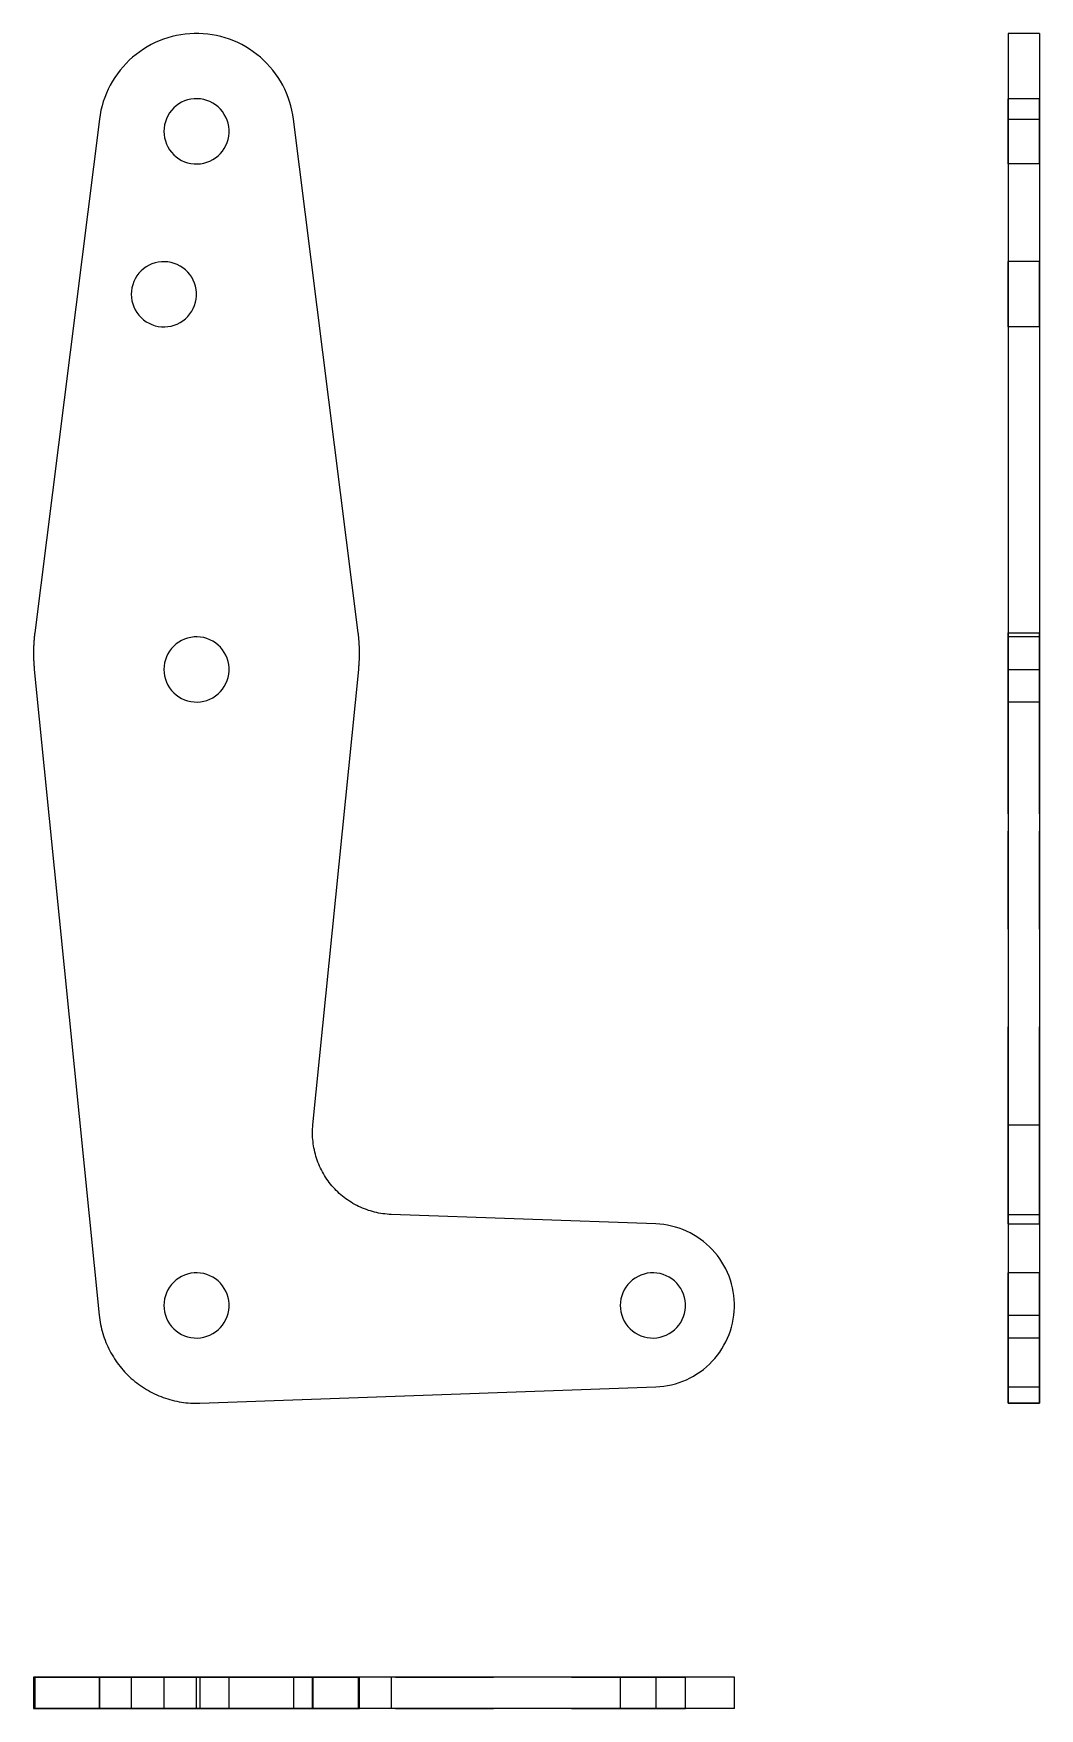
# Model space of a CAD drawing. Extents: x 0 to 1.03, y 0 to 1.71.
import ezdxf

# ---------------------------------------------------------------- set-up
doc = ezdxf.new("R2010")
doc.units = 0
doc.linetypes.add('HIDDEN', pattern=[0.07, 0.04669, -0.02331])
for name, color, linetype in [('FRONT', 7, 'CONTINUOUS'), ('LEFT', 7, 'CONTINUOUS'), ('LEFT_HID', 7, 'HIDDEN'), ('TOP', 7, 'CONTINUOUS'), ('TOP_HID', 7, 'HIDDEN')]:
    doc.layers.add(name, color=color, linetype=linetype)

msp = doc.modelspace()

# ---------------------------------------------------------------- linework, layer by layer
at = {"layer": 'FRONT'}
for p, q in [((0.112401, 1.695988), (0.108605, 1.693411)), ((0.116311, 1.698389), (0.112401, 1.695988)), ((0.120327, 1.700608), (0.116311, 1.698389)), ((0.124441, 1.702641), (0.120327, 1.700608)), ((0.128643, 1.704482), (0.124441, 1.702641)), ((0.132926, 1.706129), (0.128643, 1.704482)), ((0.13728, 1.707578), (0.132926, 1.706129)), ((0.141695, 1.708825), (0.13728, 1.707578)), ((0.146164, 1.709869), (0.141695, 1.708825)), ((0.150675, 1.710706), (0.146164, 1.709869)), ((0.15522, 1.711336), (0.150675, 1.710706)), ((0.159789, 1.711756), (0.15522, 1.711336)), ((0.164372, 1.711967), (0.159789, 1.711756)), ((0.168961, 1.711967), (0.164372, 1.711967)), ((0.173544, 1.711756), (0.168961, 1.711967)), ((0.178113, 1.711336), (0.173544, 1.711756)), ((0.182658, 1.710706), (0.178113, 1.711336)), ((0.18717, 1.709869), (0.182658, 1.710706)), ((0.191638, 1.708825), (0.18717, 1.709869)), ((0.196053, 1.707578), (0.191638, 1.708825)), ((0.200407, 1.706129), (0.196053, 1.707578)), ((0.20469, 1.704482), (0.200407, 1.706129)), ((0.208892, 1.702641), (0.20469, 1.704482)), ((0.213006, 1.700608), (0.208892, 1.702641)), ((0.217022, 1.698389), (0.213006, 1.700608)), ((0.220932, 1.695988), (0.217022, 1.698389)), ((0.224728, 1.693411), (0.220932, 1.695988)), ((0.09161, 1.678072), (0.088657, 1.674559)), ((0.09472, 1.681445), (0.09161, 1.678072)), ((0.097981, 1.684673), (0.09472, 1.681445)), ((0.101388, 1.687747), (0.097981, 1.684673)), ((0.104931, 1.690662), (0.101388, 1.687747)), ((0.108605, 1.693411), (0.104931, 1.690662)), ((0.228402, 1.690662), (0.224728, 1.693411)), ((0.231946, 1.687747), (0.228402, 1.690662)), ((0.235352, 1.684673), (0.231946, 1.687747)), ((0.238614, 1.681445), (0.235352, 1.684673)), ((0.241724, 1.678072), (0.238614, 1.681445)), ((0.244676, 1.674559), (0.241724, 1.678072)), ((0.08081, 1.663262), (0.078548, 1.65927)), ((0.083252, 1.667147), (0.08081, 1.663262)), ((0.08587, 1.670915), (0.083252, 1.667147)), ((0.088657, 1.674559), (0.08587, 1.670915)), ((0.247464, 1.670915), (0.244676, 1.674559)), ((0.250082, 1.667147), (0.247464, 1.670915)), ((0.252524, 1.663262), (0.250082, 1.667147)), ((0.254785, 1.65927), (0.252524, 1.663262)), ((0.072894, 1.64673), (0.071399, 1.642392)), ((0.074586, 1.650995), (0.072894, 1.64673)), ((0.076472, 1.655178), (0.074586, 1.650995)), ((0.078548, 1.65927), (0.076472, 1.655178)), ((0.157639, 1.64408), (0.154489, 1.643022)), ((0.160878, 1.64482), (0.157639, 1.64408)), ((0.164176, 1.645233), (0.160878, 1.64482)), ((0.167498, 1.645316), (0.164176, 1.645233)), ((0.170811, 1.645068), (0.167498, 1.645316)), ((0.174084, 1.644491), (0.170811, 1.645068)), ((0.177283, 1.643591), (0.174084, 1.644491)), ((0.180376, 1.642377), (0.177283, 1.643591)), ((0.256861, 1.655178), (0.254785, 1.65927)), ((0.258747, 1.650995), (0.256861, 1.655178)), ((0.260439, 1.64673), (0.258747, 1.650995)), ((0.261934, 1.642392), (0.260439, 1.64673)), ((0.068129, 1.629031), (0.067451, 1.624493)), ((0.069014, 1.633533), (0.068129, 1.629031)), ((0.070105, 1.63799), (0.069014, 1.633533)), ((0.071399, 1.642392), (0.070105, 1.63799)), ((0.137393, 1.627935), (0.135951, 1.624941)), ((0.139125, 1.63077), (0.137393, 1.627935)), ((0.141132, 1.633419), (0.139125, 1.63077)), ((0.143392, 1.635855), (0.141132, 1.633419)), ((0.145884, 1.638054), (0.143392, 1.635855)), ((0.148582, 1.639994), (0.145884, 1.638054)), ((0.15146, 1.641655), (0.148582, 1.639994)), ((0.154489, 1.643022), (0.15146, 1.641655)), ((0.183333, 1.640861), (0.180376, 1.642377)), ((0.186125, 1.639058), (0.183333, 1.640861)), ((0.188723, 1.636986), (0.186125, 1.639058)), ((0.191102, 1.634665), (0.188723, 1.636986)), ((0.193238, 1.63212), (0.191102, 1.634665)), ((0.19511, 1.629374), (0.193238, 1.63212)), ((0.196699, 1.626456), (0.19511, 1.629374)), ((0.19799, 1.623394), (0.196699, 1.626456)), ((0.263228, 1.63799), (0.261934, 1.642392)), ((0.264319, 1.633533), (0.263228, 1.63799)), ((0.265204, 1.629031), (0.264319, 1.633533)), ((0.265882, 1.624493), (0.265204, 1.629031)), ((0.067451, 1.624493), (0.001307, 1.099493)), ((0.133499, 1.615312), (0.133333, 1.611993)), ((0.133333, 1.611993), (0.133499, 1.608674)), ((0.133994, 1.618598), (0.133499, 1.615312)), ((0.134814, 1.621818), (0.133994, 1.618598)), ((0.135951, 1.624941), (0.134814, 1.621818)), ((0.198969, 1.620218), (0.19799, 1.623394)), ((0.199628, 1.616961), (0.198969, 1.620218)), ((0.199959, 1.613655), (0.199628, 1.616961)), ((0.199628, 1.607025), (0.199959, 1.610331)), ((0.199959, 1.610331), (0.199959, 1.613655)), ((0.332026, 1.099493), (0.265882, 1.624493)), ((0.133499, 1.608674), (0.133994, 1.605388)), ((0.133994, 1.605388), (0.134814, 1.602168)), ((0.134814, 1.602168), (0.135951, 1.599045)), ((0.135951, 1.599045), (0.137393, 1.596051)), ((0.137393, 1.596051), (0.139125, 1.593216)), ((0.139125, 1.593216), (0.141132, 1.590567)), ((0.193238, 1.591866), (0.19511, 1.594612)), ((0.19511, 1.594612), (0.196699, 1.59753)), ((0.196699, 1.59753), (0.19799, 1.600592)), ((0.19799, 1.600592), (0.198969, 1.603768)), ((0.198969, 1.603768), (0.199628, 1.607025)), ((0.141132, 1.590567), (0.143392, 1.588131)), ((0.143392, 1.588131), (0.145884, 1.585932)), ((0.145884, 1.585932), (0.148582, 1.583992)), ((0.148582, 1.583992), (0.15146, 1.582331)), ((0.15146, 1.582331), (0.154489, 1.580964)), ((0.154489, 1.580964), (0.157639, 1.579906)), ((0.157639, 1.579906), (0.160878, 1.579166)), ((0.160878, 1.579166), (0.164176, 1.578753)), ((0.164176, 1.578753), (0.167498, 1.57867)), ((0.167498, 1.57867), (0.170811, 1.578918)), ((0.170811, 1.578918), (0.174084, 1.579495)), ((0.174084, 1.579495), (0.177283, 1.580395)), ((0.177283, 1.580395), (0.180376, 1.581609)), ((0.180376, 1.581609), (0.183333, 1.583126)), ((0.183333, 1.583126), (0.186125, 1.584928)), ((0.186125, 1.584928), (0.188723, 1.587)), ((0.188723, 1.587), (0.191102, 1.589321)), ((0.191102, 1.589321), (0.193238, 1.591866)), ((0.115248, 1.473461), (0.11255, 1.471521)), ((0.118126, 1.475122), (0.115248, 1.473461)), ((0.121155, 1.476489), (0.118126, 1.475122)), ((0.124305, 1.477547), (0.121155, 1.476489)), ((0.127545, 1.478287), (0.124305, 1.477547)), ((0.130842, 1.4787), (0.127545, 1.478287)), ((0.134164, 1.478783), (0.130842, 1.4787)), ((0.137478, 1.478534), (0.134164, 1.478783)), ((0.140751, 1.477957), (0.137478, 1.478534)), ((0.14395, 1.477057), (0.140751, 1.477957)), ((0.147043, 1.475843), (0.14395, 1.477057)), ((0.15, 1.474327), (0.147043, 1.475843)), ((0.152791, 1.472524), (0.15, 1.474327)), ((0.15539, 1.470452), (0.152791, 1.472524)), ((0.101481, 1.455285), (0.100661, 1.452065)), ((0.102617, 1.458408), (0.101481, 1.455285)), ((0.104059, 1.461401), (0.102617, 1.458408)), ((0.105792, 1.464237), (0.104059, 1.461401)), ((0.107799, 1.466886), (0.105792, 1.464237)), ((0.110059, 1.469322), (0.107799, 1.466886)), ((0.11255, 1.471521), (0.110059, 1.469322)), ((0.157768, 1.468132), (0.15539, 1.470452)), ((0.159904, 1.465587), (0.157768, 1.468132)), ((0.161776, 1.462841), (0.159904, 1.465587)), ((0.163366, 1.459922), (0.161776, 1.462841)), ((0.164656, 1.45686), (0.163366, 1.459922)), ((0.165636, 1.453685), (0.164656, 1.45686)), ((0.100166, 1.448779), (0.1, 1.44546)), ((0.1, 1.44546), (0.100166, 1.442141)), ((0.100661, 1.452065), (0.100166, 1.448779)), ((0.100166, 1.442141), (0.100661, 1.438855)), ((0.100661, 1.438855), (0.101481, 1.435635)), ((0.166294, 1.450428), (0.165636, 1.453685)), ((0.165636, 1.437234), (0.166294, 1.440492)), ((0.166625, 1.447121), (0.166294, 1.450428)), ((0.166294, 1.440492), (0.166625, 1.443798)), ((0.166625, 1.443798), (0.166625, 1.447121)), ((0.101481, 1.435635), (0.102617, 1.432512)), ((0.102617, 1.432512), (0.104059, 1.429518)), ((0.104059, 1.429518), (0.105792, 1.426682)), ((0.105792, 1.426682), (0.107799, 1.424033)), ((0.107799, 1.424033), (0.110059, 1.421597)), ((0.110059, 1.421597), (0.11255, 1.419399)), ((0.15539, 1.420467), (0.157768, 1.422787)), ((0.157768, 1.422787), (0.159904, 1.425333)), ((0.159904, 1.425333), (0.161776, 1.428079)), ((0.161776, 1.428079), (0.163366, 1.430997)), ((0.163366, 1.430997), (0.164656, 1.434059)), ((0.164656, 1.434059), (0.165636, 1.437234)), ((0.11255, 1.419399), (0.115248, 1.417459)), ((0.115248, 1.417459), (0.118126, 1.415797)), ((0.118126, 1.415797), (0.121155, 1.414431)), ((0.121155, 1.414431), (0.124305, 1.413372)), ((0.124305, 1.413372), (0.127545, 1.412633)), ((0.127545, 1.412633), (0.130842, 1.41222)), ((0.130842, 1.41222), (0.134164, 1.412137)), ((0.134164, 1.412137), (0.137478, 1.412385)), ((0.137478, 1.412385), (0.140751, 1.412962)), ((0.140751, 1.412962), (0.14395, 1.413862)), ((0.14395, 1.413862), (0.147043, 1.415076)), ((0.147043, 1.415076), (0.15, 1.416592)), ((0.15, 1.416592), (0.152791, 1.418395)), ((0.152791, 1.418395), (0.15539, 1.420467)), ((0.000891, 1.09587), (0.000857, 1.09554)), ((0.000926, 1.0962), (0.000891, 1.09587)), ((0.000961, 1.096529), (0.000926, 1.0962)), ((0.000997, 1.096859), (0.000961, 1.096529)), ((0.001033, 1.097188), (0.000997, 1.096859)), ((0.00107, 1.097518), (0.001033, 1.097188)), ((0.001108, 1.097847), (0.00107, 1.097518)), ((0.001147, 1.098177), (0.001108, 1.097847)), ((0.001186, 1.098506), (0.001147, 1.098177)), ((0.001226, 1.098835), (0.001186, 1.098506)), ((0.001266, 1.099164), (0.001226, 1.098835)), ((0.001307, 1.099493), (0.001266, 1.099164)), ((0.3321, 1.098901), (0.332026, 1.099493)), ((0.332171, 1.098309), (0.3321, 1.098901)), ((0.33224, 1.097716), (0.332171, 1.098309)), ((0.332307, 1.097124), (0.33224, 1.097716)), ((0.332372, 1.096531), (0.332307, 1.097124)), ((0.332435, 1.095937), (0.332372, 1.096531)), ((0.332496, 1.095344), (0.332435, 1.095937)), ((0.000001, 1.079323), (0, 1.078991)), ((0, 1.078991), (0, 1.07866)), ((0, 1.07866), (0, 1.078395)), ((0.000003, 1.079654), (0.000001, 1.079323)), ((0.000005, 1.079986), (0.000003, 1.079654)), ((0.000008, 1.080317), (0.000005, 1.079986)), ((0.000012, 1.080649), (0.000008, 1.080317)), ((0.000016, 1.08098), (0.000012, 1.080649)), ((0.000021, 1.081312), (0.000016, 1.08098)), ((0.000027, 1.081644), (0.000021, 1.081312)), ((0.000033, 1.081975), (0.000027, 1.081644)), ((0.00004, 1.082306), (0.000033, 1.081975)), ((0.000047, 1.082638), (0.00004, 1.082306)), ((0.000056, 1.082969), (0.000047, 1.082638)), ((0.000065, 1.083301), (0.000056, 1.082969)), ((0.000074, 1.083632), (0.000065, 1.083301)), ((0.000084, 1.083964), (0.000074, 1.083632)), ((0.000095, 1.084295), (0.000084, 1.083964)), ((0.000107, 1.084626), (0.000095, 1.084295)), ((0.000119, 1.084958), (0.000107, 1.084626)), ((0.000132, 1.085289), (0.000119, 1.084958)), ((0.000145, 1.08562), (0.000132, 1.085289)), ((0.00016, 1.085952), (0.000145, 1.08562)), ((0.000174, 1.086283), (0.00016, 1.085952)), ((0.00019, 1.086614), (0.000174, 1.086283)), ((0.000206, 1.086945), (0.00019, 1.086614)), ((0.000223, 1.087276), (0.000206, 1.086945)), ((0.00024, 1.087607), (0.000223, 1.087276)), ((0.000258, 1.087938), (0.00024, 1.087607)), ((0.000277, 1.088269), (0.000258, 1.087938)), ((0.000297, 1.0886), (0.000277, 1.088269)), ((0.000317, 1.088931), (0.000297, 1.0886)), ((0.000338, 1.089262), (0.000317, 1.088931)), ((0.000359, 1.089593), (0.000338, 1.089262)), ((0.000381, 1.089924), (0.000359, 1.089593)), ((0.000404, 1.090255), (0.000381, 1.089924)), ((0.000427, 1.090585), (0.000404, 1.090255)), ((0.000451, 1.090916), (0.000427, 1.090585)), ((0.000476, 1.091247), (0.000451, 1.090916)), ((0.000501, 1.091577), (0.000476, 1.091247)), ((0.000527, 1.091908), (0.000501, 1.091577)), ((0.000554, 1.092238), (0.000527, 1.091908)), ((0.000581, 1.092569), (0.000554, 1.092238)), ((0.000609, 1.092899), (0.000581, 1.092569)), ((0.000638, 1.093229), (0.000609, 1.092899)), ((0.000667, 1.09356), (0.000638, 1.093229)), ((0.000697, 1.09389), (0.000667, 1.09356)), ((0.000728, 1.09422), (0.000697, 1.09389)), ((0.000759, 1.09455), (0.000728, 1.09422)), ((0.000791, 1.09488), (0.000759, 1.09455)), ((0.000824, 1.09521), (0.000791, 1.09488)), ((0.000857, 1.09554), (0.000824, 1.09521)), ((0.139125, 1.08077), (0.137393, 1.077935)), ((0.141132, 1.083419), (0.139125, 1.08077)), ((0.143392, 1.085855), (0.141132, 1.083419)), ((0.145884, 1.088054), (0.143392, 1.085855)), ((0.148582, 1.089994), (0.145884, 1.088054)), ((0.15146, 1.091655), (0.148582, 1.089994)), ((0.154489, 1.093022), (0.15146, 1.091655)), ((0.157639, 1.09408), (0.154489, 1.093022)), ((0.160878, 1.09482), (0.157639, 1.09408)), ((0.164176, 1.095233), (0.160878, 1.09482)), ((0.167498, 1.095316), (0.164176, 1.095233)), ((0.170811, 1.095068), (0.167498, 1.095316)), ((0.174084, 1.094491), (0.170811, 1.095068)), ((0.177283, 1.093591), (0.174084, 1.094491)), ((0.180376, 1.092377), (0.177283, 1.093591)), ((0.183333, 1.090861), (0.180376, 1.092377)), ((0.186125, 1.089058), (0.183333, 1.090861)), ((0.188723, 1.086986), (0.186125, 1.089058)), ((0.191102, 1.084665), (0.188723, 1.086986)), ((0.193238, 1.08212), (0.191102, 1.084665)), ((0.19511, 1.079374), (0.193238, 1.08212)), ((0.196699, 1.076456), (0.19511, 1.079374)), ((0.332555, 1.09475), (0.332496, 1.095344)), ((0.332611, 1.094156), (0.332555, 1.09475)), ((0.332666, 1.093562), (0.332611, 1.094156)), ((0.332718, 1.092968), (0.332666, 1.093562)), ((0.332768, 1.092374), (0.332718, 1.092968)), ((0.332816, 1.091779), (0.332768, 1.092374)), ((0.332862, 1.091184), (0.332816, 1.091779)), ((0.332906, 1.090589), (0.332862, 1.091184)), ((0.332947, 1.089994), (0.332906, 1.090589)), ((0.332987, 1.089399), (0.332947, 1.089994)), ((0.333024, 1.088804), (0.332987, 1.089399)), ((0.33306, 1.088208), (0.333024, 1.088804)), ((0.333093, 1.087612), (0.33306, 1.088208)), ((0.333124, 1.087017), (0.333093, 1.087612)), ((0.333153, 1.086421), (0.333124, 1.087017)), ((0.333179, 1.085825), (0.333153, 1.086421)), ((0.333204, 1.085229), (0.333179, 1.085825)), ((0.333226, 1.084633), (0.333204, 1.085229)), ((0.333247, 1.084037), (0.333226, 1.084633)), ((0.333265, 1.08344), (0.333247, 1.084037)), ((0.333281, 1.082844), (0.333265, 1.08344)), ((0.333295, 1.082248), (0.333281, 1.082844)), ((0.333306, 1.081651), (0.333295, 1.082248)), ((0.333316, 1.081055), (0.333306, 1.081651)), ((0.333324, 1.080458), (0.333316, 1.081055)), ((0.333329, 1.079862), (0.333324, 1.080458)), ((0.333332, 1.079265), (0.333329, 1.079862)), ((0.333333, 1.078668), (0.333332, 1.079265)), ((0.333332, 1.078072), (0.333333, 1.078668)), ((0, 1.078395), (0.000001, 1.07813)), ((0.000001, 1.07813), (0.000002, 1.077865)), ((0.000002, 1.077865), (0.000003, 1.0776)), ((0.000003, 1.0776), (0.000005, 1.077335)), ((0.000005, 1.077335), (0.000008, 1.07707)), ((0.000008, 1.07707), (0.00001, 1.076805)), ((0.00001, 1.076805), (0.000013, 1.07654)), ((0.000013, 1.07654), (0.000017, 1.076275)), ((0.000017, 1.076275), (0.000021, 1.07601)), ((0.000021, 1.07601), (0.000025, 1.075745)), ((0.000025, 1.075745), (0.00003, 1.07548)), ((0.00003, 1.07548), (0.000036, 1.075215)), ((0.000036, 1.075215), (0.000041, 1.07495)), ((0.000041, 1.07495), (0.000047, 1.074685)), ((0.000047, 1.074685), (0.000054, 1.07442)), ((0.000054, 1.07442), (0.000061, 1.074155)), ((0.000061, 1.074155), (0.000068, 1.07389)), ((0.000068, 1.07389), (0.000076, 1.073626)), ((0.000076, 1.073626), (0.000084, 1.073361)), ((0.000084, 1.073361), (0.000093, 1.073096)), ((0.000093, 1.073096), (0.000102, 1.072831)), ((0.000102, 1.072831), (0.000111, 1.072566)), ((0.000111, 1.072566), (0.000121, 1.072301)), ((0.000121, 1.072301), (0.000132, 1.072037)), ((0.000132, 1.072037), (0.000142, 1.071772)), ((0.000142, 1.071772), (0.000154, 1.071507)), ((0.000154, 1.071507), (0.000165, 1.071242)), ((0.000165, 1.071242), (0.000177, 1.070978)), ((0.000177, 1.070978), (0.00019, 1.070713)), ((0.00019, 1.070713), (0.000202, 1.070448)), ((0.000202, 1.070448), (0.000216, 1.070184)), ((0.000216, 1.070184), (0.000229, 1.069919)), ((0.000229, 1.069919), (0.000243, 1.069654)), ((0.000243, 1.069654), (0.000258, 1.06939)), ((0.000258, 1.06939), (0.000273, 1.069125)), ((0.000273, 1.069125), (0.000288, 1.068861)), ((0.000288, 1.068861), (0.000304, 1.068596)), ((0.000304, 1.068596), (0.00032, 1.068332)), ((0.00032, 1.068332), (0.000337, 1.068067)), ((0.000337, 1.068067), (0.000354, 1.067803)), ((0.000354, 1.067803), (0.000371, 1.067538)), ((0.000371, 1.067538), (0.000389, 1.067274)), ((0.000389, 1.067274), (0.000408, 1.06701)), ((0.000408, 1.06701), (0.000426, 1.066745)), ((0.000426, 1.066745), (0.000446, 1.066481)), ((0.000446, 1.066481), (0.000465, 1.066217)), ((0.000465, 1.066217), (0.000485, 1.065952)), ((0.000485, 1.065952), (0.000506, 1.065688)), ((0.000506, 1.065688), (0.000526, 1.065424)), ((0.000526, 1.065424), (0.000548, 1.06516)), ((0.000548, 1.06516), (0.000569, 1.064896)), ((0.000569, 1.064896), (0.000591, 1.064632)), ((0.000591, 1.064632), (0.000614, 1.064368)), ((0.000614, 1.064368), (0.000637, 1.064104)), ((0.000637, 1.064104), (0.00066, 1.06384)), ((0.00066, 1.06384), (0.000684, 1.063576)), ((0.000684, 1.063576), (0.000708, 1.063312)), ((0.000708, 1.063312), (0.000733, 1.063048)), ((0.000733, 1.063048), (0.000758, 1.062784)), ((0.000758, 1.062784), (0.000783, 1.06252)), ((0.000783, 1.06252), (0.000809, 1.062257)), ((0.000809, 1.062257), (0.000835, 1.061993)), ((0.000835, 1.061993), (0.067168, 0.401993)), ((0.133499, 1.065312), (0.133333, 1.061993)), ((0.133333, 1.061993), (0.133499, 1.058674)), ((0.133994, 1.068598), (0.133499, 1.065312)), ((0.134814, 1.071818), (0.133994, 1.068598)), ((0.135951, 1.074941), (0.134814, 1.071818)), ((0.137393, 1.077935), (0.135951, 1.074941)), ((0.19799, 1.073394), (0.196699, 1.076456)), ((0.198969, 1.070218), (0.19799, 1.073394)), ((0.199628, 1.066961), (0.198969, 1.070218)), ((0.199959, 1.063655), (0.199628, 1.066961)), ((0.199959, 1.060331), (0.199959, 1.063655)), ((0.285734, 0.5967), (0.332498, 1.061993)), ((0.332498, 1.061993), (0.332556, 1.062587)), ((0.332556, 1.062587), (0.332613, 1.063181)), ((0.332613, 1.063181), (0.332667, 1.063775)), ((0.332667, 1.063775), (0.33272, 1.064369)), ((0.33272, 1.064369), (0.33277, 1.064963)), ((0.33277, 1.064963), (0.332818, 1.065558)), ((0.332818, 1.065558), (0.332863, 1.066153)), ((0.332863, 1.066153), (0.332907, 1.066748)), ((0.332907, 1.066748), (0.332949, 1.067343)), ((0.332949, 1.067343), (0.332988, 1.067938)), ((0.332988, 1.067938), (0.333025, 1.068533)), ((0.333025, 1.068533), (0.333061, 1.069129)), ((0.333061, 1.069129), (0.333094, 1.069725)), ((0.333094, 1.069725), (0.333125, 1.07032)), ((0.333125, 1.07032), (0.333153, 1.070916)), ((0.333153, 1.070916), (0.33318, 1.071512)), ((0.33318, 1.071512), (0.333205, 1.072108)), ((0.333205, 1.072108), (0.333227, 1.072704)), ((0.333227, 1.072704), (0.333247, 1.0733)), ((0.333247, 1.0733), (0.333265, 1.073897)), ((0.333265, 1.073897), (0.333281, 1.074493)), ((0.333281, 1.074493), (0.333295, 1.075089)), ((0.333295, 1.075089), (0.333307, 1.075686)), ((0.333307, 1.075686), (0.333316, 1.076282)), ((0.333316, 1.076282), (0.333324, 1.076879)), ((0.333324, 1.076879), (0.333329, 1.077475)), ((0.333329, 1.077475), (0.333332, 1.078072)), ((0.133499, 1.058674), (0.133994, 1.055388)), ((0.133994, 1.055388), (0.134814, 1.052168)), ((0.134814, 1.052168), (0.135951, 1.049045)), ((0.135951, 1.049045), (0.137393, 1.046051)), ((0.137393, 1.046051), (0.139125, 1.043216)), ((0.193238, 1.041866), (0.19511, 1.044612)), ((0.19511, 1.044612), (0.196699, 1.04753)), ((0.196699, 1.04753), (0.19799, 1.050592)), ((0.19799, 1.050592), (0.198969, 1.053768)), ((0.198969, 1.053768), (0.199628, 1.057025)), ((0.199628, 1.057025), (0.199959, 1.060331)), ((0.139125, 1.043216), (0.141132, 1.040567)), ((0.141132, 1.040567), (0.143392, 1.038131)), ((0.143392, 1.038131), (0.145884, 1.035932)), ((0.145884, 1.035932), (0.148582, 1.033992)), ((0.148582, 1.033992), (0.15146, 1.032331)), ((0.15146, 1.032331), (0.154489, 1.030964)), ((0.154489, 1.030964), (0.157639, 1.029906)), ((0.157639, 1.029906), (0.160878, 1.029166)), ((0.160878, 1.029166), (0.164176, 1.028753)), ((0.164176, 1.028753), (0.167498, 1.02867)), ((0.167498, 1.02867), (0.170811, 1.028918)), ((0.170811, 1.028918), (0.174084, 1.029495)), ((0.174084, 1.029495), (0.177283, 1.030395)), ((0.177283, 1.030395), (0.180376, 1.031609)), ((0.180376, 1.031609), (0.183333, 1.033126)), ((0.183333, 1.033126), (0.186125, 1.034928)), ((0.186125, 1.034928), (0.188723, 1.037)), ((0.188723, 1.037), (0.191102, 1.039321)), ((0.191102, 1.039321), (0.193238, 1.041866)), ((0.285316, 0.588048), (0.285337, 0.590215)), ((0.285352, 0.585882), (0.285316, 0.588048)), ((0.285337, 0.590215), (0.285413, 0.59238)), ((0.285445, 0.583718), (0.285352, 0.585882)), ((0.285413, 0.59238), (0.285546, 0.594542)), ((0.285593, 0.581557), (0.285445, 0.583718)), ((0.285546, 0.594542), (0.285734, 0.5967)), ((0.285798, 0.5794), (0.285593, 0.581557)), ((0.286058, 0.577249), (0.285798, 0.5794)), ((0.286374, 0.575106), (0.286058, 0.577249)), ((0.286746, 0.572972), (0.286374, 0.575106)), ((0.287172, 0.570848), (0.286746, 0.572972)), ((0.287654, 0.568735), (0.287172, 0.570848)), ((0.288191, 0.566637), (0.287654, 0.568735)), ((0.288782, 0.564552), (0.288191, 0.566637)), ((0.289426, 0.562484), (0.288782, 0.564552)), ((0.290124, 0.560433), (0.289426, 0.562484)), ((0.290875, 0.558401), (0.290124, 0.560433)), ((0.291679, 0.556389), (0.290875, 0.558401)), ((0.292535, 0.554399), (0.291679, 0.556389)), ((0.293442, 0.552431), (0.292535, 0.554399)), ((0.294399, 0.550488), (0.293442, 0.552431)), ((0.295407, 0.54857), (0.294399, 0.550488)), ((0.296464, 0.54668), (0.295407, 0.54857)), ((0.29757, 0.544817), (0.296464, 0.54668)), ((0.298724, 0.542983), (0.29757, 0.544817)), ((0.299925, 0.54118), (0.298724, 0.542983)), ((0.301173, 0.539409), (0.299925, 0.54118)), ((0.302466, 0.537671), (0.301173, 0.539409)), ((0.303804, 0.535967), (0.302466, 0.537671)), ((0.305185, 0.534298), (0.303804, 0.535967)), ((0.306609, 0.532666), (0.305185, 0.534298)), ((0.308076, 0.531071), (0.306609, 0.532666)), ((0.309583, 0.529514), (0.308076, 0.531071)), ((0.31113, 0.527998), (0.309583, 0.529514)), ((0.312716, 0.526522), (0.31113, 0.527998)), ((0.314339, 0.525088), (0.312716, 0.526522)), ((0.316, 0.523696), (0.314339, 0.525088)), ((0.317695, 0.522348), (0.316, 0.523696)), ((0.319426, 0.521044), (0.317695, 0.522348)), ((0.321189, 0.519786), (0.319426, 0.521044)), ((0.322985, 0.518574), (0.321189, 0.519786)), ((0.324811, 0.517409), (0.322985, 0.518574)), ((0.326667, 0.516291), (0.324811, 0.517409)), ((0.328552, 0.515223), (0.326667, 0.516291)), ((0.330463, 0.514203), (0.328552, 0.515223)), ((0.332401, 0.513234), (0.330463, 0.514203)), ((0.334363, 0.512315), (0.332401, 0.513234)), ((0.336348, 0.511447), (0.334363, 0.512315)), ((0.338355, 0.510631), (0.336348, 0.511447)), ((0.340382, 0.509868), (0.338355, 0.510631)), ((0.342428, 0.509157), (0.340382, 0.509868)), ((0.344493, 0.5085), (0.342428, 0.509157)), ((0.346573, 0.507896), (0.344493, 0.5085)), ((0.348669, 0.507347), (0.346573, 0.507896)), ((0.350778, 0.506852), (0.348669, 0.507347)), ((0.3529, 0.506412), (0.350778, 0.506852)), ((0.355032, 0.506028), (0.3529, 0.506412)), ((0.357173, 0.505698), (0.355032, 0.506028)), ((0.359322, 0.505425), (0.357173, 0.505698)), ((0.361477, 0.505207), (0.359322, 0.505425)), ((0.363638, 0.505046), (0.361477, 0.505207)), ((0.365802, 0.50494), (0.363638, 0.505046)), ((0.63631, 0.495273), (0.365802, 0.50494)), ((0.640363, 0.495029), (0.636309, 0.495273)), ((0.644399, 0.494588), (0.640363, 0.495029)), ((0.64841, 0.493951), (0.644399, 0.494588)), ((0.652384, 0.493119), (0.64841, 0.493951)), ((0.656314, 0.492095), (0.652384, 0.493119)), ((0.660188, 0.490881), (0.656314, 0.492095)), ((0.663999, 0.489479), (0.660188, 0.490881)), ((0.667738, 0.487893), (0.663999, 0.489479)), ((0.671394, 0.486127), (0.667738, 0.487893)), ((0.67496, 0.484185), (0.671394, 0.486127)), ((0.678427, 0.482071), (0.67496, 0.484185)), ((0.681788, 0.479791), (0.678427, 0.482071)), ((0.685033, 0.477351), (0.681788, 0.479791)), ((0.688155, 0.474755), (0.685033, 0.477351)), ((0.691147, 0.472009), (0.688155, 0.474755)), ((0.694002, 0.469122), (0.691147, 0.472009)), ((0.696713, 0.466099), (0.694002, 0.469122)), ((0.699274, 0.462947), (0.696713, 0.466099)), ((0.701678, 0.459674), (0.699274, 0.462947)), ((0.164176, 0.445233), (0.160878, 0.44482)), ((0.167498, 0.445316), (0.164176, 0.445233)), ((0.170811, 0.445068), (0.167498, 0.445316)), ((0.630842, 0.445233), (0.627545, 0.44482)), ((0.634164, 0.445316), (0.630842, 0.445233)), ((0.637478, 0.445068), (0.634164, 0.445316)), ((0.703919, 0.456288), (0.701678, 0.459674)), ((0.705993, 0.452797), (0.703919, 0.456288)), ((0.707895, 0.449209), (0.705993, 0.452797)), ((0.709619, 0.445533), (0.707895, 0.449209)), ((0.711162, 0.441777), (0.709619, 0.445533)), ((0.139125, 0.43077), (0.137393, 0.427935)), ((0.141132, 0.433419), (0.139125, 0.43077)), ((0.143392, 0.435855), (0.141132, 0.433419)), ((0.145884, 0.438054), (0.143392, 0.435855)), ((0.148582, 0.439994), (0.145884, 0.438054)), ((0.15146, 0.441655), (0.148582, 0.439994)), ((0.154489, 0.443022), (0.15146, 0.441655)), ((0.157639, 0.44408), (0.154489, 0.443022)), ((0.160878, 0.44482), (0.157639, 0.44408)), ((0.174084, 0.444491), (0.170811, 0.445068)), ((0.177283, 0.443591), (0.174084, 0.444491)), ((0.180376, 0.442377), (0.177283, 0.443591)), ((0.183333, 0.440861), (0.180376, 0.442377)), ((0.186125, 0.439058), (0.183333, 0.440861)), ((0.188723, 0.436986), (0.186125, 0.439058)), ((0.191102, 0.434665), (0.188723, 0.436986)), ((0.193238, 0.43212), (0.191102, 0.434665)), ((0.19511, 0.429374), (0.193238, 0.43212)), ((0.196699, 0.426456), (0.19511, 0.429374)), ((0.605792, 0.43077), (0.604059, 0.427935)), ((0.607799, 0.433419), (0.605792, 0.43077)), ((0.610059, 0.435855), (0.607799, 0.433419)), ((0.61255, 0.438054), (0.610059, 0.435855)), ((0.615248, 0.439994), (0.61255, 0.438054)), ((0.618126, 0.441655), (0.615248, 0.439994)), ((0.621155, 0.443022), (0.618126, 0.441655)), ((0.624305, 0.44408), (0.621155, 0.443022)), ((0.627545, 0.44482), (0.624305, 0.44408)), ((0.640751, 0.444491), (0.637478, 0.445068)), ((0.64395, 0.443591), (0.640751, 0.444491)), ((0.647043, 0.442377), (0.64395, 0.443591)), ((0.65, 0.440861), (0.647043, 0.442377)), ((0.652791, 0.439058), (0.65, 0.440861)), ((0.65539, 0.436986), (0.652791, 0.439058)), ((0.657768, 0.434665), (0.65539, 0.436986)), ((0.659904, 0.43212), (0.657768, 0.434665)), ((0.661776, 0.429374), (0.659904, 0.43212)), ((0.663366, 0.426456), (0.661776, 0.429374)), ((0.712521, 0.437951), (0.711162, 0.441777)), ((0.713691, 0.434062), (0.712521, 0.437951)), ((0.714671, 0.430122), (0.713691, 0.434062)), ((0.715457, 0.426138), (0.714671, 0.430122)), ((0.133499, 0.415312), (0.133333, 0.411993)), ((0.133333, 0.411993), (0.133499, 0.408674)), ((0.133994, 0.418598), (0.133499, 0.415312)), ((0.134814, 0.421818), (0.133994, 0.418598)), ((0.135951, 0.424941), (0.134814, 0.421818)), ((0.137393, 0.427935), (0.135951, 0.424941)), ((0.19799, 0.423394), (0.196699, 0.426456)), ((0.198969, 0.420218), (0.19799, 0.423394)), ((0.199628, 0.416961), (0.198969, 0.420218)), ((0.199959, 0.413655), (0.199628, 0.416961)), ((0.199959, 0.410331), (0.199959, 0.413655)), ((0.600166, 0.415312), (0.6, 0.411993)), ((0.6, 0.411993), (0.600166, 0.408674)), ((0.600661, 0.418598), (0.600166, 0.415312)), ((0.601481, 0.421818), (0.600661, 0.418598)), ((0.602617, 0.424941), (0.601481, 0.421818)), ((0.604059, 0.427935), (0.602617, 0.424941)), ((0.664656, 0.423394), (0.663366, 0.426456)), ((0.665636, 0.420218), (0.664656, 0.423394)), ((0.666294, 0.416961), (0.665636, 0.420218)), ((0.666625, 0.413655), (0.666294, 0.416961)), ((0.666625, 0.410331), (0.666625, 0.413655)), ((0.716049, 0.422121), (0.715457, 0.426138)), ((0.716444, 0.418079), (0.716049, 0.422121)), ((0.716642, 0.414023), (0.716444, 0.418079)), ((0.716642, 0.409963), (0.716642, 0.414023)), ((0.067168, 0.401993), (0.067435, 0.399617)), ((0.067435, 0.399617), (0.06776, 0.397248)), ((0.06776, 0.397248), (0.06814, 0.394888)), ((0.06814, 0.394888), (0.068578, 0.392537)), ((0.133499, 0.408674), (0.133994, 0.405388)), ((0.133994, 0.405388), (0.134814, 0.402168)), ((0.134814, 0.402168), (0.135951, 0.399045)), ((0.135951, 0.399045), (0.137393, 0.396051)), ((0.137393, 0.396051), (0.139125, 0.393216)), ((0.193238, 0.391866), (0.19511, 0.394612)), ((0.19511, 0.394612), (0.196699, 0.39753)), ((0.196699, 0.39753), (0.19799, 0.400592)), ((0.19799, 0.400592), (0.198969, 0.403768)), ((0.198969, 0.403768), (0.199628, 0.407025)), ((0.199628, 0.407025), (0.199959, 0.410331)), ((0.600166, 0.408674), (0.600661, 0.405388)), ((0.600661, 0.405388), (0.601481, 0.402168)), ((0.601481, 0.402168), (0.602617, 0.399045)), ((0.602617, 0.399045), (0.604059, 0.396051)), ((0.604059, 0.396051), (0.605792, 0.393216)), ((0.659904, 0.391866), (0.661776, 0.394612)), ((0.661776, 0.394612), (0.663366, 0.39753)), ((0.663366, 0.39753), (0.664656, 0.400592)), ((0.664656, 0.400592), (0.665636, 0.403768)), ((0.665636, 0.403768), (0.666294, 0.407025)), ((0.666294, 0.407025), (0.666625, 0.410331)), ((0.713691, 0.389924), (0.714671, 0.393864)), ((0.714671, 0.393864), (0.715457, 0.397848)), ((0.715457, 0.397848), (0.716049, 0.401866)), ((0.716049, 0.401866), (0.716444, 0.405907)), ((0.716444, 0.405907), (0.716642, 0.409963)), ((0.068578, 0.392537), (0.069071, 0.390197)), ((0.069071, 0.390197), (0.06962, 0.38787)), ((0.06962, 0.38787), (0.070224, 0.385557)), ((0.070224, 0.385557), (0.070884, 0.383259)), ((0.070884, 0.383259), (0.071598, 0.380977)), ((0.071598, 0.380977), (0.072367, 0.378713)), ((0.072367, 0.378713), (0.07319, 0.376468)), ((0.139125, 0.393216), (0.141132, 0.390567)), ((0.141132, 0.390567), (0.143392, 0.388131)), ((0.143392, 0.388131), (0.145884, 0.385932)), ((0.145884, 0.385932), (0.148582, 0.383992)), ((0.148582, 0.383992), (0.15146, 0.382331)), ((0.15146, 0.382331), (0.154489, 0.380964)), ((0.154489, 0.380964), (0.157639, 0.379906)), ((0.157639, 0.379906), (0.160878, 0.379166)), ((0.160878, 0.379166), (0.164176, 0.378753)), ((0.164176, 0.378753), (0.167498, 0.37867)), ((0.167498, 0.37867), (0.170811, 0.378918)), ((0.170811, 0.378918), (0.174084, 0.379495)), ((0.174084, 0.379495), (0.177283, 0.380395)), ((0.177283, 0.380395), (0.180376, 0.381609)), ((0.180376, 0.381609), (0.183333, 0.383126)), ((0.183333, 0.383126), (0.186125, 0.384928)), ((0.186125, 0.384928), (0.188723, 0.387)), ((0.188723, 0.387), (0.191102, 0.389321)), ((0.191102, 0.389321), (0.193238, 0.391866)), ((0.605792, 0.393216), (0.607799, 0.390567)), ((0.607799, 0.390567), (0.610059, 0.388131)), ((0.610059, 0.388131), (0.61255, 0.385932)), ((0.61255, 0.385932), (0.615248, 0.383992)), ((0.615248, 0.383992), (0.618126, 0.382331)), ((0.618126, 0.382331), (0.621155, 0.380964)), ((0.621155, 0.380964), (0.624305, 0.379906)), ((0.624305, 0.379906), (0.627545, 0.379166)), ((0.627545, 0.379166), (0.630842, 0.378753)), ((0.630842, 0.378753), (0.634164, 0.37867)), ((0.634164, 0.37867), (0.637478, 0.378918)), ((0.637478, 0.378918), (0.640751, 0.379495)), ((0.640751, 0.379495), (0.64395, 0.380395)), ((0.64395, 0.380395), (0.647043, 0.381609)), ((0.647043, 0.381609), (0.65, 0.383126)), ((0.65, 0.383126), (0.652791, 0.384928)), ((0.652791, 0.384928), (0.65539, 0.387)), ((0.65539, 0.387), (0.657768, 0.389321)), ((0.657768, 0.389321), (0.659904, 0.391866)), ((0.707895, 0.374777), (0.709619, 0.378453)), ((0.709619, 0.378453), (0.711162, 0.382209)), ((0.711162, 0.382209), (0.712521, 0.386035)), ((0.712521, 0.386035), (0.713691, 0.389924)), ((0.07319, 0.376468), (0.074066, 0.374243)), ((0.074066, 0.374243), (0.074995, 0.37204)), ((0.074995, 0.37204), (0.075976, 0.36986)), ((0.075976, 0.36986), (0.077009, 0.367704)), ((0.077009, 0.367704), (0.078094, 0.365573)), ((0.078094, 0.365573), (0.079229, 0.363469)), ((0.079229, 0.363469), (0.080414, 0.361392)), ((0.080414, 0.361392), (0.081648, 0.359344)), ((0.696713, 0.357887), (0.699274, 0.361039)), ((0.699274, 0.361039), (0.701678, 0.364312)), ((0.701678, 0.364312), (0.703919, 0.367698)), ((0.703919, 0.367698), (0.705993, 0.371189)), ((0.705993, 0.371189), (0.707895, 0.374777)), ((0.081648, 0.359344), (0.082931, 0.357327)), ((0.082931, 0.357327), (0.084262, 0.35534)), ((0.084262, 0.35534), (0.08564, 0.353386)), ((0.08564, 0.353386), (0.087065, 0.351466)), ((0.087065, 0.351466), (0.088534, 0.34958)), ((0.088534, 0.34958), (0.090049, 0.34773)), ((0.090049, 0.34773), (0.091607, 0.345917)), ((0.091607, 0.345917), (0.093208, 0.344141)), ((0.093208, 0.344141), (0.094852, 0.342404)), ((0.094852, 0.342404), (0.096536, 0.340707)), ((0.678427, 0.341915), (0.681788, 0.344195)), ((0.681788, 0.344195), (0.685033, 0.346635)), ((0.685033, 0.346635), (0.688155, 0.349232)), ((0.688155, 0.349232), (0.691147, 0.351977)), ((0.691147, 0.351977), (0.694002, 0.354864)), ((0.694002, 0.354864), (0.696713, 0.357887)), ((0.096536, 0.340707), (0.09826, 0.339051)), ((0.09826, 0.339051), (0.100024, 0.337436)), ((0.100024, 0.337436), (0.101825, 0.335864)), ((0.101825, 0.335864), (0.103664, 0.334336)), ((0.103664, 0.334336), (0.105539, 0.332852)), ((0.105539, 0.332852), (0.107448, 0.331413)), ((0.107448, 0.331413), (0.109392, 0.33002)), ((0.109392, 0.33002), (0.111368, 0.328674)), ((0.111368, 0.328674), (0.113376, 0.327376)), ((0.113376, 0.327376), (0.115414, 0.326126)), ((0.115414, 0.326126), (0.117481, 0.324925)), ((0.170238, 0.312057), (0.63631, 0.328713)), ((0.636309, 0.328713), (0.640363, 0.328957)), ((0.640363, 0.328957), (0.644399, 0.329398)), ((0.644399, 0.329398), (0.64841, 0.330035)), ((0.64841, 0.330035), (0.652384, 0.330867)), ((0.652384, 0.330867), (0.656314, 0.331891)), ((0.656314, 0.331891), (0.660188, 0.333105)), ((0.660188, 0.333105), (0.663999, 0.334507)), ((0.663999, 0.334507), (0.667738, 0.336093)), ((0.667738, 0.336093), (0.671394, 0.337859)), ((0.671394, 0.337859), (0.67496, 0.339801)), ((0.67496, 0.339801), (0.678427, 0.341915)), ((0.117481, 0.324925), (0.119577, 0.323774)), ((0.119577, 0.323774), (0.1217, 0.322674)), ((0.1217, 0.322674), (0.123848, 0.321624)), ((0.123848, 0.321624), (0.126021, 0.320626)), ((0.126021, 0.320626), (0.128217, 0.31968)), ((0.128217, 0.31968), (0.130435, 0.318788)), ((0.130435, 0.318788), (0.132674, 0.317948)), ((0.132674, 0.317948), (0.134932, 0.317162)), ((0.134932, 0.317162), (0.137208, 0.316431)), ((0.137208, 0.316431), (0.139501, 0.315754)), ((0.139501, 0.315754), (0.14181, 0.315132)), ((0.14181, 0.315132), (0.144133, 0.314565)), ((0.144133, 0.314565), (0.146468, 0.314054)), ((0.146468, 0.314054), (0.148816, 0.313599)), ((0.148816, 0.313599), (0.151173, 0.313201)), ((0.151173, 0.313201), (0.15354, 0.312858)), ((0.15354, 0.312858), (0.155914, 0.312573)), ((0.155914, 0.312573), (0.158294, 0.312344)), ((0.158294, 0.312344), (0.160678, 0.312172)), ((0.160678, 0.312172), (0.163067, 0.312058)), ((0.163067, 0.312058), (0.165457, 0.312)), ((0.165457, 0.312), (0.167848, 0.312)), ((0.167848, 0.312), (0.170238, 0.312057))]:
    msp.add_line(p, q, dxfattribs=at)
at = {"layer": 'LEFT'}
for p, q in [((0.996642, 1.712), (0.996642, 1.6245)), ((1.028642, 1.712), (0.996642, 1.712)), ((1.028642, 1.712), (1.028642, 1.6245)), ((0.996642, 1.6245), (0.996642, 1.0995)), ((0.996642, 1.6245), (1.028642, 1.6245)), ((1.028642, 1.6245), (1.028642, 1.0995)), ((0.996642, 1.0995), (0.996642, 1.078667)), ((0.996642, 1.0995), (1.028642, 1.0995)), ((1.028642, 1.0995), (1.028642, 1.078667)), ((0.996642, 1.078667), (0.996642, 1.062)), ((1.028642, 1.078667), (1.028642, 1.062)), ((0.996642, 1.062), (0.996642, 0.402)), ((0.996642, 1.062), (1.028642, 1.062)), ((1.028642, 1.062), (1.028642, 0.402)), ((0.996642, 0.402), (0.996642, 0.312)), ((0.996642, 0.402), (1.028642, 0.402)), ((1.028642, 0.402), (1.028642, 0.312)), ((1.028642, 0.312), (0.996642, 0.312))]:
    msp.add_line(p, q, dxfattribs=at)
at = {"layer": 'LEFT_HID', "linetype": 'HIDDEN'}
for p, q in [((0.996642, 1.578667), (0.996642, 1.645333)), ((0.996642, 1.645333), (0.996642, 1.612)), ((1.028642, 1.645333), (0.996642, 1.645333)), ((1.028642, 1.578667), (1.028642, 1.645333)), ((1.028642, 1.645333), (1.028642, 1.612)), ((0.996642, 1.612), (0.996642, 1.6245)), ((0.996642, 1.6245), (0.996642, 1.612)), ((0.996642, 1.612), (0.996642, 1.578667)), ((1.028642, 1.612), (1.028642, 1.6245)), ((1.028642, 1.6245), (1.028642, 1.612)), ((1.028642, 1.612), (1.028642, 1.578667)), ((1.028642, 1.578667), (0.996642, 1.578667)), ((0.996642, 1.412133), (0.996642, 1.4788)), ((0.996642, 1.4788), (0.996642, 1.445467)), ((1.028642, 1.4788), (0.996642, 1.4788)), ((1.028642, 1.412133), (1.028642, 1.4788)), ((1.028642, 1.4788), (1.028642, 1.445467)), ((0.996642, 1.445467), (0.996642, 1.412133)), ((1.028642, 1.445467), (1.028642, 1.412133)), ((1.028642, 1.412133), (0.996642, 1.412133)), ((0.996642, 1.062), (0.996642, 1.0995)), ((0.996642, 1.0995), (0.996642, 1.0995)), ((1.028642, 1.062), (1.028642, 1.0995)), ((1.028642, 1.0995), (1.028642, 1.0995)), ((0.996642, 1.028667), (0.996642, 1.095333)), ((0.996642, 1.095333), (0.996642, 1.062)), ((1.028642, 1.095333), (0.996642, 1.095333)), ((1.028642, 1.028667), (1.028642, 1.095333)), ((1.028642, 1.095333), (1.028642, 1.062)), ((0.996642, 0.596707), (0.996642, 1.062)), ((0.996642, 1.062), (0.996642, 1.057238)), ((0.996642, 1.057238), (0.996642, 1.062)), ((0.996642, 1.062), (0.996642, 1.028667)), ((1.028642, 0.596707), (1.028642, 1.062)), ((1.028642, 1.062), (1.028642, 1.057238)), ((1.028642, 1.057238), (1.028642, 1.062)), ((1.028642, 1.062), (1.028642, 1.028667)), ((0.996642, 1.057238), (0.996642, 1.052476)), ((0.996642, 1.052476), (0.996642, 1.057238)), ((0.996642, 1.052476), (0.996642, 1.047714)), ((0.996642, 1.047714), (0.996642, 1.052476)), ((0.996642, 1.047714), (0.996642, 1.042952)), ((0.996642, 1.042952), (0.996642, 1.047714)), ((1.028642, 1.057238), (1.028642, 1.052476)), ((1.028642, 1.052476), (1.028642, 1.057238)), ((1.028642, 1.052476), (1.028642, 1.047714)), ((1.028642, 1.047714), (1.028642, 1.052476)), ((1.028642, 1.047714), (1.028642, 1.042952)), ((1.028642, 1.042952), (1.028642, 1.047714)), ((0.996642, 1.042952), (0.996642, 1.03819)), ((0.996642, 1.03819), (0.996642, 1.042952)), ((0.996642, 1.03819), (0.996642, 1.033429)), ((0.996642, 1.033429), (0.996642, 1.03819)), ((0.996642, 1.033429), (0.996642, 1.028667)), ((0.996642, 1.028667), (0.996642, 1.033429)), ((0.996642, 1.028667), (0.996642, 1.023905)), ((0.996642, 1.023905), (0.996642, 1.028667)), ((1.028642, 1.028667), (0.996642, 1.028667)), ((1.028642, 1.042952), (1.028642, 1.03819)), ((1.028642, 1.03819), (1.028642, 1.042952)), ((1.028642, 1.03819), (1.028642, 1.033429)), ((1.028642, 1.033429), (1.028642, 1.03819)), ((1.028642, 1.033429), (1.028642, 1.028667)), ((1.028642, 1.028667), (1.028642, 1.033429)), ((1.028642, 1.028667), (1.028642, 1.023905)), ((1.028642, 1.023905), (1.028642, 1.028667)), ((0.996642, 1.023905), (0.996642, 1.019143)), ((0.996642, 1.019143), (0.996642, 1.023905)), ((0.996642, 1.019143), (0.996642, 1.014381)), ((0.996642, 1.014381), (0.996642, 1.019143)), ((0.996642, 1.014381), (0.996642, 1.009619)), ((0.996642, 1.009619), (0.996642, 1.014381)), ((1.028642, 1.023905), (1.028642, 1.019143)), ((1.028642, 1.019143), (1.028642, 1.023905)), ((1.028642, 1.019143), (1.028642, 1.014381)), ((1.028642, 1.014381), (1.028642, 1.019143)), ((1.028642, 1.014381), (1.028642, 1.009619)), ((1.028642, 1.009619), (1.028642, 1.014381)), ((0.996642, 1.009619), (0.996642, 1.004857)), ((0.996642, 1.004857), (0.996642, 1.009619)), ((0.996642, 1.004857), (0.996642, 1.000095)), ((0.996642, 1.000095), (0.996642, 1.004857)), ((0.996642, 1.000095), (0.996642, 0.995333)), ((0.996642, 0.995333), (0.996642, 1.000095)), ((0.996642, 0.995333), (0.996642, 0.990571)), ((0.996642, 0.990571), (0.996642, 0.995333)), ((1.028642, 1.009619), (1.028642, 1.004857)), ((1.028642, 1.004857), (1.028642, 1.009619)), ((1.028642, 1.004857), (1.028642, 1.000095)), ((1.028642, 1.000095), (1.028642, 1.004857)), ((1.028642, 1.000095), (1.028642, 0.995333)), ((1.028642, 0.995333), (1.028642, 1.000095)), ((1.028642, 0.995333), (1.028642, 0.990571)), ((1.028642, 0.990571), (1.028642, 0.995333)), ((0.996642, 0.990571), (0.996642, 0.98581)), ((0.996642, 0.98581), (0.996642, 0.990571)), ((0.996642, 0.98581), (0.996642, 0.981048)), ((0.996642, 0.981048), (0.996642, 0.98581)), ((0.996642, 0.981048), (0.996642, 0.976286)), ((0.996642, 0.976286), (0.996642, 0.981048)), ((0.996642, 0.976286), (0.996642, 0.971524)), ((0.996642, 0.971524), (0.996642, 0.976286)), ((1.028642, 0.990571), (1.028642, 0.98581)), ((1.028642, 0.98581), (1.028642, 0.990571)), ((1.028642, 0.98581), (1.028642, 0.981048)), ((1.028642, 0.981048), (1.028642, 0.98581)), ((1.028642, 0.981048), (1.028642, 0.976286)), ((1.028642, 0.976286), (1.028642, 0.981048)), ((1.028642, 0.976286), (1.028642, 0.971524)), ((1.028642, 0.971524), (1.028642, 0.976286)), ((0.996642, 0.971524), (0.996642, 0.966762)), ((0.996642, 0.966762), (0.996642, 0.971524)), ((0.996642, 0.966762), (0.996642, 0.962)), ((0.996642, 0.962), (0.996642, 0.966762)), ((0.996642, 0.962), (0.996642, 0.957238)), ((0.996642, 0.957238), (0.996642, 0.962)), ((1.028642, 0.971524), (1.028642, 0.966762)), ((1.028642, 0.966762), (1.028642, 0.971524)), ((1.028642, 0.966762), (1.028642, 0.962)), ((1.028642, 0.962), (1.028642, 0.966762)), ((1.028642, 0.962), (1.028642, 0.957238)), ((1.028642, 0.957238), (1.028642, 0.962)), ((0.996642, 0.957238), (0.996642, 0.952476)), ((0.996642, 0.952476), (0.996642, 0.957238)), ((0.996642, 0.952476), (0.996642, 0.947714)), ((0.996642, 0.947714), (0.996642, 0.952476)), ((0.996642, 0.947714), (0.996642, 0.942952)), ((0.996642, 0.942952), (0.996642, 0.947714)), ((0.996642, 0.942952), (0.996642, 0.93819)), ((0.996642, 0.93819), (0.996642, 0.942952)), ((1.028642, 0.957238), (1.028642, 0.952476)), ((1.028642, 0.952476), (1.028642, 0.957238)), ((1.028642, 0.952476), (1.028642, 0.947714)), ((1.028642, 0.947714), (1.028642, 0.952476)), ((1.028642, 0.947714), (1.028642, 0.942952)), ((1.028642, 0.942952), (1.028642, 0.947714)), ((1.028642, 0.942952), (1.028642, 0.93819)), ((1.028642, 0.93819), (1.028642, 0.942952)), ((0.996642, 0.93819), (0.996642, 0.933429)), ((0.996642, 0.933429), (0.996642, 0.93819)), ((0.996642, 0.933429), (0.996642, 0.928667)), ((0.996642, 0.928667), (0.996642, 0.933429)), ((0.996642, 0.928667), (0.996642, 0.923905)), ((0.996642, 0.923905), (0.996642, 0.928667)), ((1.028642, 0.93819), (1.028642, 0.933429)), ((1.028642, 0.933429), (1.028642, 0.93819)), ((1.028642, 0.933429), (1.028642, 0.928667)), ((1.028642, 0.928667), (1.028642, 0.933429)), ((1.028642, 0.928667), (1.028642, 0.923905)), ((1.028642, 0.923905), (1.028642, 0.928667)), ((0.996642, 0.923905), (0.996642, 0.919143)), ((0.996642, 0.919143), (0.996642, 0.923905)), ((0.996642, 0.919143), (0.996642, 0.914381)), ((0.996642, 0.914381), (0.996642, 0.919143)), ((1.028642, 0.923905), (1.028642, 0.919143)), ((1.028642, 0.919143), (1.028642, 0.923905)), ((1.028642, 0.919143), (1.028642, 0.914381)), ((1.028642, 0.914381), (1.028642, 0.919143)), ((0.996642, 0.504947), (0.996642, 0.596707)), ((0.996642, 0.596707), (1.028642, 0.596707)), ((1.028642, 0.504947), (1.028642, 0.596707)), ((0.996642, 0.49528), (0.996642, 0.504947)), ((0.996642, 0.504947), (1.028642, 0.504947)), ((1.028642, 0.49528), (1.028642, 0.504947)), ((0.996642, 0.49528), (0.996642, 0.412)), ((0.996642, 0.32872), (0.996642, 0.49528)), ((0.996642, 0.49528), (1.028642, 0.49528)), ((1.028642, 0.49528), (1.028642, 0.412)), ((1.028642, 0.32872), (1.028642, 0.49528)), ((0.996642, 0.378667), (0.996642, 0.445333)), ((0.996642, 0.445333), (0.996642, 0.412)), ((0.996642, 0.378667), (0.996642, 0.445333)), ((0.996642, 0.445333), (0.996642, 0.412)), ((1.028642, 0.445333), (0.996642, 0.445333)), ((1.028642, 0.445333), (0.996642, 0.445333)), ((1.028642, 0.378667), (1.028642, 0.445333)), ((1.028642, 0.445333), (1.028642, 0.412)), ((1.028642, 0.378667), (1.028642, 0.445333)), ((1.028642, 0.445333), (1.028642, 0.412)), ((0.996642, 0.412), (0.996642, 0.402)), ((0.996642, 0.312064), (0.996642, 0.412)), ((0.996642, 0.412), (0.996642, 0.32872)), ((0.996642, 0.412), (0.996642, 0.378667)), ((0.996642, 0.412), (0.996642, 0.378667)), ((1.028642, 0.412), (1.028642, 0.402)), ((1.028642, 0.312064), (1.028642, 0.412)), ((1.028642, 0.412), (1.028642, 0.32872)), ((1.028642, 0.412), (1.028642, 0.378667)), ((1.028642, 0.412), (1.028642, 0.378667)), ((1.028642, 0.378667), (0.996642, 0.378667)), ((1.028642, 0.378667), (0.996642, 0.378667)), ((0.996642, 0.312064), (0.996642, 0.32872)), ((0.996642, 0.32872), (1.028642, 0.32872)), ((1.028642, 0.312064), (1.028642, 0.32872)), ((0.996642, 0.312), (0.996642, 0.312064)), ((0.996642, 0.312064), (1.028642, 0.312064)), ((1.028642, 0.312), (1.028642, 0.312064))]:
    msp.add_line(p, q, dxfattribs=at)
at = {"layer": 'TOP'}
for p, q in [((0, 0.032), (0, 0)), ((0.001307, 0.032), (0, 0.032)), ((0.067451, 0.032), (0.001307, 0.032)), ((0.001307, 0.032), (0.001307, 0)), ((0.265882, 0.032), (0.067451, 0.032)), ((0.067451, 0.032), (0.067451, 0)), ((0.332026, 0.032), (0.265882, 0.032)), ((0.265882, 0.032), (0.265882, 0)), ((0.333333, 0.032), (0.332026, 0.032)), ((0.332026, 0.032), (0.332026, 0)), ((0.365802, 0.032), (0.333333, 0.032)), ((0.333333, 0), (0.333333, 0.032)), ((0.63631, 0.032), (0.365802, 0.032)), ((0.365802, 0.032), (0.365802, 0)), ((0.716667, 0.032), (0.636309, 0.032)), ((0.63631, 0.032), (0.63631, 0)), ((0.716667, 0), (0.716667, 0.032)), ((0.001307, 0), (0, 0)), ((0.067451, 0), (0.001307, 0)), ((0.265882, 0), (0.067451, 0)), ((0.332026, 0), (0.265882, 0)), ((0.333333, 0), (0.332026, 0)), ((0.365802, 0), (0.333333, 0)), ((0.63631, 0), (0.365802, 0)), ((0.716667, 0), (0.636309, 0))]:
    msp.add_line(p, q, dxfattribs=at)
at = {"layer": 'TOP_HID', "linetype": 'HIDDEN'}
for p, q in [((0, 0.032), (0.000835, 0.032)), ((0.000835, 0.032), (0.067168, 0.032)), ((0.332498, 0.032), (0.000835, 0.032)), ((0.000835, 0.032), (0.000835, 0)), ((0.001307, 0.032), (0.332026, 0.032)), ((0.066667, 0.032), (0.067168, 0.032)), ((0.170238, 0.032), (0.066667, 0.032)), ((0.066667, 0.032), (0.265882, 0.032)), ((0.067451, 0.032), (0.066667, 0.032)), ((0.067168, 0.032), (0.170238, 0.032)), ((0.067168, 0.032), (0.067168, 0)), ((0.1, 0.032), (0.166667, 0.032)), ((0.166667, 0.032), (0.1, 0.032)), ((0.1, 0.032), (0.1, 0)), ((0.133333, 0.032), (0.2, 0.032)), ((0.2, 0.032), (0.133333, 0.032)), ((0.133333, 0.032), (0.2, 0.032)), ((0.2, 0.032), (0.133333, 0.032)), ((0.133333, 0.032), (0.133333, 0)), ((0.133333, 0.032), (0.133333, 0)), ((0.133333, 0.032), (0.2, 0.032)), ((0.2, 0.032), (0.133333, 0.032)), ((0.133333, 0.032), (0.133333, 0)), ((0.166667, 0), (0.166667, 0.032)), ((0.170238, 0.032), (0.63631, 0.032)), ((0.170238, 0.032), (0.170238, 0)), ((0.2, 0), (0.2, 0.032)), ((0.2, 0), (0.2, 0.032)), ((0.2, 0), (0.2, 0.032)), ((0.333333, 0.032), (0.285316, 0.032)), ((0.285316, 0.032), (0.285734, 0.032)), ((0.285316, 0), (0.285316, 0.032)), ((0.285734, 0.032), (0.332498, 0.032)), ((0.285734, 0.032), (0.285734, 0)), ((0.332498, 0.032), (0.333333, 0.032)), ((0.332498, 0.032), (0.332498, 0)), ((0.55, 0.032), (0.636309, 0.032)), ((0.636309, 0.032), (0.55, 0.032)), ((0.6, 0.032), (0.666667, 0.032)), ((0.666667, 0.032), (0.6, 0.032)), ((0.6, 0.032), (0.6, 0)), ((0.666667, 0), (0.666667, 0.032)), ((0, 0), (0.000835, 0)), ((0.000835, 0), (0.067168, 0)), ((0.332498, 0), (0.000835, 0)), ((0.001307, 0), (0.332026, 0)), ((0.066667, 0), (0.067168, 0)), ((0.170238, 0), (0.066667, 0)), ((0.066667, 0), (0.265882, 0)), ((0.067451, 0), (0.066667, 0)), ((0.067168, 0), (0.170238, 0)), ((0.1, 0), (0.166667, 0)), ((0.166667, 0), (0.1, 0)), ((0.133333, 0), (0.2, 0)), ((0.2, 0), (0.133333, 0)), ((0.133333, 0), (0.2, 0)), ((0.2, 0), (0.133333, 0)), ((0.133333, 0), (0.2, 0)), ((0.2, 0), (0.133333, 0)), ((0.170238, 0), (0.63631, 0)), ((0.333333, 0), (0.285316, 0)), ((0.285316, 0), (0.285734, 0)), ((0.285734, 0), (0.332498, 0)), ((0.332498, 0), (0.333333, 0)), ((0.55, 0), (0.636309, 0)), ((0.636309, 0), (0.55, 0)), ((0.6, 0), (0.666667, 0)), ((0.666667, 0), (0.6, 0))]:
    msp.add_line(p, q, dxfattribs=at)

doc.saveas('drawing.dxf')
